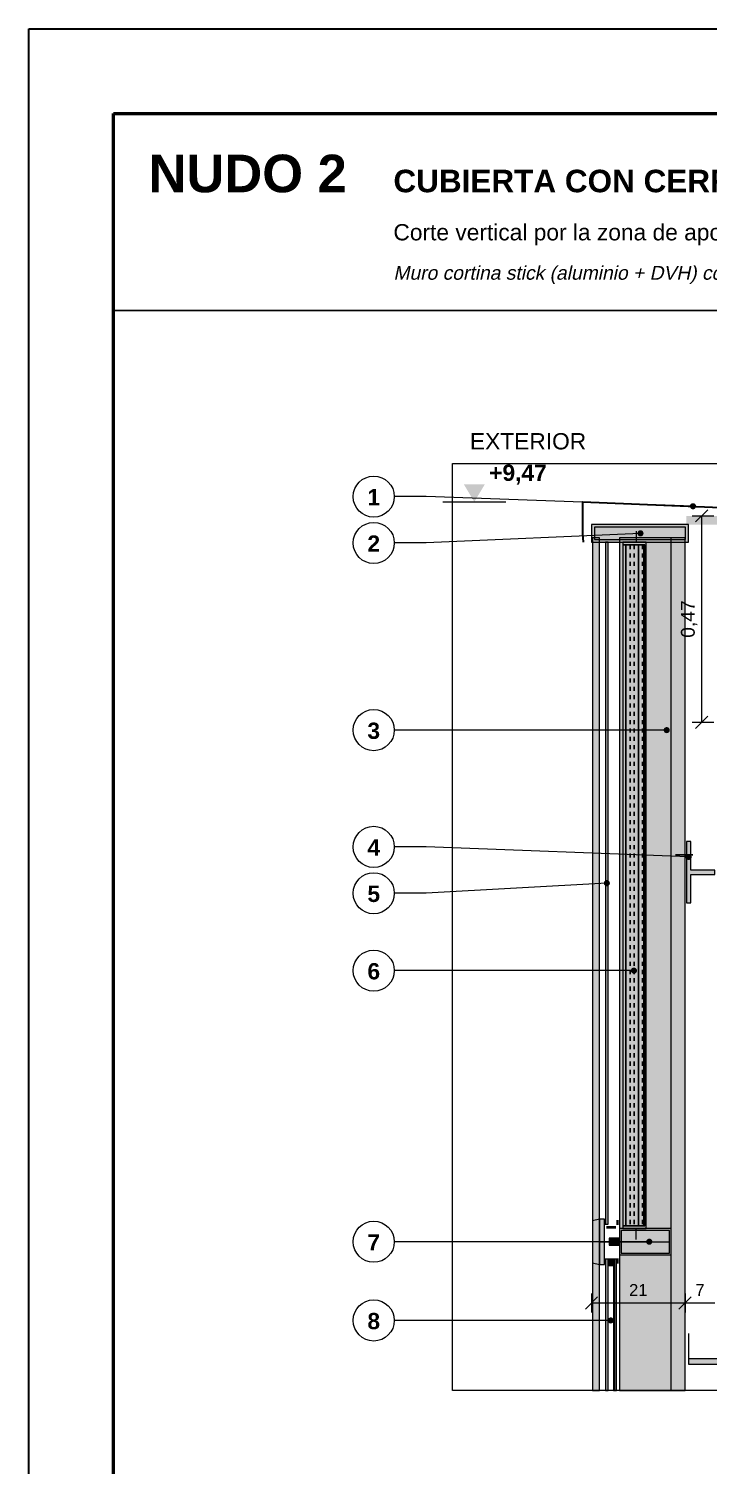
# Model space of a CAD drawing. Header units: millimetres. Extents: x 6 to 4194, y 6 to 5934.
# Drawn here: x 6 to 1560, y 2649 to 5934 of the extents above; entities that cross this region are included whole.
import ezdxf
from ezdxf.enums import TextEntityAlignment as Align

# ---------------------------------------------------------------- set-up
doc = ezdxf.new("R2010")
doc.units = ezdxf.units.MM
doc.header["$LTSCALE"] = 20
for name, color, linetype in [('A-ACERO', 250, 'Continuous'), ('A-AISLACION-LANA', 40, 'Continuous'), ('A-ALUMINIO', 253, 'Continuous'), ('A-CONTORNOS', 7, 'Continuous'), ('A-NEOPRENO-SELLADORES', 7, 'Continuous'), ('A-VIDRIO', 4, 'Continuous'), ('A-VISTA', 8, 'Continuous'), ('X-COTAS', 3, 'Continuous'), ('X-MARCO', 7, 'Continuous'), ('X-NIVELES', 7, 'Continuous'), ('X-REFERENCIAS', 1, 'Continuous'), ('X-TEXTOS', 7, 'Continuous')]:
    doc.layers.add(name, color=color, linetype=linetype)
doc.styles.add('ARIAL', font='arial.ttf')
doc.styles.add('ARIAL-B', font='arialbd.ttf')

msp = doc.modelspace()

# ---------------------------------------------------------------- hatches: boundary and pattern name
at = {"layer": 'A-ACERO', "true_color": 0x3b3b3b}
h = msp.add_hatch(color=250, dxfattribs=at)
h.dxf.hatch_style = 1
h.paths.add_polyline_path([(1365, 3190), (1418, 3190), (1418, 4760), (1365, 4760), (1365, 4754), (1412, 4754), (1412, 3196), (1365, 3196)])
h = msp.add_hatch(color=250, dxfattribs=at)
h.dxf.hatch_style = 1
h.paths.add_polyline_path([(1510, 3935), (1520, 3935), (1520, 4000), (1575, 4000), (1575, 4010), (1520, 4010), (1520, 4075), (1510, 4075)])
at = {"layer": 'A-ACERO', "true_color": 0x333333}
h = msp.add_hatch(color=250, dxfattribs=at)
h.dxf.hatch_style = 1
h.paths.add_polyline_path([(1327, 3190), (1349, 3190), (1349, 3196), (1327, 3196)])
at = {"layer": 'A-AISLACION-LANA'}
h = msp.add_hatch(dxfattribs=at)
h.set_pattern_fill('INSUL', color=256, scale=3, angle=90)
h.paths.add_polyline_path([(1365, 3196), (1415, 3196), (1415, 4754), (1365, 4754)])
at = {"layer": 'A-ALUMINIO', "true_color": 0x9aa3ab}
h = msp.add_hatch(color=253, dxfattribs=at)
h.dxf.hatch_style = 1
h.paths.add_polyline_path([(1293, 4760), (1515, 4760), (1515, 4800), (1293, 4800)])
at = {"layer": 'A-ALUMINIO', "true_color": 0xb9c0c6}
h = msp.add_hatch(color=9, dxfattribs=at)
h.dxf.hatch_style = 1
h.paths.add_polyline_path([(1295, 3112), (1311, 3108), (1311, 3212), (1295, 3208)])
at = {"layer": 'A-ALUMINIO', "true_color": 0x9aa3ab}
h = msp.add_hatch(color=253, dxfattribs=at)
h.dxf.hatch_style = 1
h.paths.add_polyline_path([(1311, 3108), (1323, 3108), (1323, 3212), (1311, 3212)])
h = msp.add_hatch(color=253, dxfattribs=at)
h.dxf.hatch_style = 1
h.paths.add_polyline_path([(1357, 3130), (1475, 3130), (1475, 3190), (1357, 3190)])
h = msp.add_hatch(color=253, dxfattribs=at)
h.dxf.hatch_style = 1
h.paths.add_polyline_path([(1333, 3152), (1357, 3152), (1357, 3168), (1333, 3168)])
h = msp.add_hatch(color=253, dxfattribs=at)
h.dxf.hatch_style = 1
h.paths.add_polyline_path([(1331, 3106), (1343, 3106), (1343, 3120), (1331, 3120)])
at = {"layer": 'A-NEOPRENO-SELLADORES', "true_color": 0x222222}
h = msp.add_hatch(color=250, dxfattribs=at)
h.dxf.hatch_style = 1
h.paths.add_polyline_path([(1510, 4800), (1585, 4800), (1585, 4820), (1510, 4820)])
at = {"layer": 'A-NEOPRENO-SELLADORES', "true_color": 0x111111}
h = msp.add_hatch(color=250, dxfattribs=at)
h.dxf.hatch_style = 1
h.paths.add_polyline_path([(1323, 3198), (1325, 3198), (1325, 3210), (1323, 3210)])
h = msp.add_hatch(color=250, dxfattribs=at)
h.dxf.hatch_style = 1
h.paths.add_polyline_path([(1350, 3198), (1355, 3198), (1355, 3210), (1350, 3210)])
h = msp.add_hatch(color=250, dxfattribs=at)
h.dxf.hatch_style = 1
h.paths.add_polyline_path([(1323, 3110), (1325, 3110), (1325, 3122), (1323, 3122)])
h = msp.add_hatch(color=250, dxfattribs=at)
h.dxf.hatch_style = 1
h.paths.add_polyline_path([(1350, 3110), (1355, 3110), (1355, 3122), (1350, 3122)])
h = msp.add_hatch(color=250, dxfattribs=at)
h.dxf.hatch_style = 1
h.paths.add_polyline_path([(1331, 3116), (1343, 3116), (1343, 3120), (1331, 3120)])
at = {"layer": 'A-VIDRIO', "true_color": 0x6f8796}
h = msp.add_hatch(color=252, dxfattribs=at)
h.dxf.hatch_style = 1
h.paths.add_polyline_path([(1325, 3200), (1331, 3200), (1331, 4760), (1325, 4760)])
at = {"layer": 'A-VIDRIO', "true_color": 0xbfe3f0}
h = msp.add_hatch(color=254, dxfattribs=at)
h.dxf.hatch_style = 1
h.paths.add_polyline_path([(1325, 2820), (1331, 2820), (1331, 3120), (1325, 3120)])
h = msp.add_hatch(color=254, dxfattribs=at)
h.dxf.hatch_style = 1
h.paths.add_polyline_path([(1343, 2820), (1350, 2820), (1350, 3120), (1343, 3120)])
at = {"layer": 'A-VISTA', "true_color": 0xe9ecee}
h = msp.add_hatch(color=7, dxfattribs=at)
h.dxf.hatch_style = 1
h.paths.add_polyline_path([(1295, 2820), (1311, 2820), (1311, 4770), (1295, 4770)])
at = {"layer": 'A-VISTA', "true_color": 0xe3e7ea}
h = msp.add_hatch(color=254, dxfattribs=at)
h.dxf.hatch_style = 1
h.paths.add_polyline_path([(1357, 2820), (1507, 2820), (1507, 4770), (1357, 4770)])
at = {"layer": 'A-VISTA', "true_color": 0xf2f2f2}
h = msp.add_hatch(color=7, dxfattribs=at)
h.dxf.hatch_style = 1
h.paths.add_polyline_path([(1515, 2880), (3225, 2880), (3225, 2892.5), (1515, 2892.5)])
at = {"layer": 'X-NIVELES'}
h = msp.add_hatch(color=7, dxfattribs=at)
h.dxf.hatch_style = 1
h.paths.add_polyline_path([(1025, 4852), (1001, 4892), (1049, 4892)])
at = {"layer": 'X-REFERENCIAS'}
h = msp.add_hatch(color=7, dxfattribs=at)
h.dxf.hatch_style = 1
h.paths.add_polyline_path([(1532, 4842), (1531.7, 4844.2), (1530.7, 4846.1), (1529.1, 4847.7), (1527.2, 4848.7), (1525, 4849), (1522.8, 4848.7), (1520.9, 4847.7), (1519.3, 4846.1), (1518.3, 4844.2), (1518, 4842), (1518.3, 4839.8), (1519.3, 4837.9), (1520.9, 4836.3), (1522.8, 4835.3), (1525, 4835), (1527.2, 4835.3), (1529.1, 4836.3), (1530.7, 4837.9), (1531.7, 4839.8)])
h = msp.add_hatch(color=7, dxfattribs=at)
h.dxf.hatch_style = 1
h.paths.add_polyline_path([(1412, 4780), (1411.7, 4782.2), (1410.7, 4784.1), (1409.1, 4785.7), (1407.2, 4786.7), (1405, 4787), (1402.8, 4786.7), (1400.9, 4785.7), (1399.3, 4784.1), (1398.3, 4782.2), (1398, 4780), (1398.3, 4777.8), (1399.3, 4775.9), (1400.9, 4774.3), (1402.8, 4773.3), (1405, 4773), (1407.2, 4773.3), (1409.1, 4774.3), (1410.7, 4775.9), (1411.7, 4777.8)])
h = msp.add_hatch(color=7, dxfattribs=at)
h.dxf.hatch_style = 1
h.paths.add_polyline_path([(1472, 4330), (1471.7, 4332.2), (1470.7, 4334.1), (1469.1, 4335.7), (1467.2, 4336.7), (1465, 4337), (1462.8, 4336.7), (1460.9, 4335.7), (1459.3, 4334.1), (1458.3, 4332.2), (1458, 4330), (1458.3, 4327.8), (1459.3, 4325.9), (1460.9, 4324.3), (1462.8, 4323.3), (1465, 4323), (1467.2, 4323.3), (1469.1, 4324.3), (1470.7, 4325.9), (1471.7, 4327.8)])
h = msp.add_hatch(color=7, dxfattribs=at)
h.dxf.hatch_style = 1
h.paths.add_polyline_path([(1522, 4040), (1521.7, 4042.2), (1520.7, 4044.1), (1519.1, 4045.7), (1517.2, 4046.7), (1515, 4047), (1512.8, 4046.7), (1510.9, 4045.7), (1509.3, 4044.1), (1508.3, 4042.2), (1508, 4040), (1508.3, 4037.8), (1509.3, 4035.9), (1510.9, 4034.3), (1512.8, 4033.3), (1515, 4033), (1517.2, 4033.3), (1519.1, 4034.3), (1520.7, 4035.9), (1521.7, 4037.8)])
h = msp.add_hatch(color=7, dxfattribs=at)
h.dxf.hatch_style = 1
h.paths.add_polyline_path([(1335, 3980), (1334.7, 3982.2), (1333.7, 3984.1), (1332.1, 3985.7), (1330.2, 3986.7), (1328, 3987), (1325.8, 3986.7), (1323.9, 3985.7), (1322.3, 3984.1), (1321.3, 3982.2), (1321, 3980), (1321.3, 3977.8), (1322.3, 3975.9), (1323.9, 3974.3), (1325.8, 3973.3), (1328, 3973), (1330.2, 3973.3), (1332.1, 3974.3), (1333.7, 3975.9), (1334.7, 3977.8)])
h = msp.add_hatch(color=7, dxfattribs=at)
h.dxf.hatch_style = 1
h.paths.add_polyline_path([(1397, 3780), (1396.7, 3782.2), (1395.7, 3784.1), (1394.1, 3785.7), (1392.2, 3786.7), (1390, 3787), (1387.8, 3786.7), (1385.9, 3785.7), (1384.3, 3784.1), (1383.3, 3782.2), (1383, 3780), (1383.3, 3777.8), (1384.3, 3775.9), (1385.9, 3774.3), (1387.8, 3773.3), (1390, 3773), (1392.2, 3773.3), (1394.1, 3774.3), (1395.7, 3775.9), (1396.7, 3777.8)])
h = msp.add_hatch(color=7, dxfattribs=at)
h.dxf.hatch_style = 1
h.paths.add_polyline_path([(1432, 3160), (1431.7, 3162.2), (1430.7, 3164.1), (1429.1, 3165.7), (1427.2, 3166.7), (1425, 3167), (1422.8, 3166.7), (1420.9, 3165.7), (1419.3, 3164.1), (1418.3, 3162.2), (1418, 3160), (1418.3, 3157.8), (1419.3, 3155.9), (1420.9, 3154.3), (1422.8, 3153.3), (1425, 3153), (1427.2, 3153.3), (1429.1, 3154.3), (1430.7, 3155.9), (1431.7, 3157.8)])
h = msp.add_hatch(color=7, dxfattribs=at)
h.dxf.hatch_style = 1
h.paths.add_polyline_path([(1344, 2980), (1343.7, 2982.2), (1342.7, 2984.1), (1341.1, 2985.7), (1339.2, 2986.7), (1337, 2987), (1334.8, 2986.7), (1332.9, 2985.7), (1331.3, 2984.1), (1330.3, 2982.2), (1330, 2980), (1330.3, 2977.8), (1331.3, 2975.9), (1332.9, 2974.3), (1334.8, 2973.3), (1337, 2973), (1339.2, 2973.3), (1341.1, 2974.3), (1342.7, 2975.9), (1343.7, 2977.8)])

# ---------------------------------------------------------------- linework, layer by layer
at = {"layer": 'A-CONTORNOS', "lineweight": 30}
msp.add_lwpolyline([(1275, 4760), (1273, 4780), (1273, 4852), (1755, 4832), (1755, 4775), (1761, 4760)], dxfattribs=at)
at = {"layer": 'A-CONTORNOS', "lineweight": 18}
for points in [[(1293, 4760), (1515, 4760), (1515, 4800), (1293, 4800)], [(1325, 3200), (1331, 3200), (1331, 4760), (1325, 4760)], [(1365, 3196), (1415, 3196), (1415, 4754), (1365, 4754)], [(1357, 3130), (1475, 3130), (1475, 3190), (1357, 3190)], [(1325, 2820), (1331, 2820), (1331, 3120), (1325, 3120)], [(1343, 2820), (1350, 2820), (1350, 3120), (1343, 3120)], [(1515, 2880), (3225, 2880), (3225, 2892.5), (1515, 2892.5)]]:
    msp.add_lwpolyline(points, close=True, dxfattribs=at)
at = {"layer": 'A-CONTORNOS', "lineweight": 13}
for points in [[(1300, 4766), (1508, 4766), (1508, 4794), (1300, 4794)], [(1365, 3190), (1418, 3190), (1418, 4760), (1365, 4760), (1365, 4754), (1412, 4754), (1412, 3196), (1365, 3196)], [(1510, 3935), (1520, 3935), (1520, 4000), (1575, 4000), (1575, 4010), (1520, 4010), (1520, 4075), (1510, 4075)], [(1295, 3112), (1311, 3108), (1311, 3212), (1295, 3208)], [(1311, 3108), (1323, 3108), (1323, 3212), (1311, 3212)], [(1333, 3152), (1357, 3152), (1357, 3168), (1333, 3168)], [(1361, 3134), (1471, 3134), (1471, 3186), (1361, 3186)], [(1331, 3106), (1343, 3106), (1343, 3120), (1331, 3120)]]:
    msp.add_lwpolyline(points, close=True, dxfattribs=at)
for points in [[(1395, 4785), (1395, 4760)], [(1475, 2820), (1475, 4770)], [(1395, 3165), (1395, 3190)], [(1311, 3160), (1395, 3160)], [(1361, 3160), (1471, 3160)], [(1346.5, 2820), (1346.5, 3120)]]:
    msp.add_lwpolyline(points, dxfattribs=at)
at = {"layer": 'A-CONTORNOS', "lineweight": 25}
msp.add_lwpolyline([(1485, 4045), (1525, 4045)], dxfattribs=at)
at = {"layer": 'A-CONTORNOS', "lineweight": 18}
msp.add_lwpolyline([(1515, 2950), (1515, 2880), (1555, 2880)], dxfattribs=at)
at = {"layer": 'A-VISTA', "lineweight": 13}
for points in [[(1295, 2820), (1311, 2820), (1311, 4770), (1295, 4770)], [(1357, 2820), (1507, 2820), (1507, 4770), (1357, 4770)]]:
    msp.add_lwpolyline(points, close=True, dxfattribs=at)
at = {"layer": 'X-COTAS', "lineweight": 25}
for points in [[(1531, 4806), (1559, 4834)], [(1531, 4334), (1559, 4362)], [(1279, 3006), (1307, 3034)], [(1493, 3006), (1521, 3034)], [(1493, 3006), (1521, 3034)]]:
    msp.add_lwpolyline(points, dxfattribs=at)
at = {"layer": 'X-COTAS', "lineweight": 13}
for points in [[(1523, 4820), (1573, 4820)], [(1545, 4348), (1545, 4820)], [(1523, 4348), (1573, 4348)], [(1293, 3042), (1293, 2998)], [(1507, 3042), (1507, 2998)], [(1507, 3042), (1507, 2998)], [(1293, 3020), (1507, 3020)], [(1507, 3020), (1575, 3020)]]:
    msp.add_lwpolyline(points, dxfattribs=at)
at = {"layer": 'X-MARCO', "lineweight": 30}
msp.add_lwpolyline([(6, 5934), (4194, 5934), (4194, 6), (6, 6)], close=True, dxfattribs=at)
at = {"layer": 'X-MARCO', "lineweight": 50}
msp.add_lwpolyline([(200, 5740), (4000, 5740), (4000, 200), (200, 200)], close=True, dxfattribs=at)
at = {"layer": 'X-NIVELES', "lineweight": 13}
msp.add_lwpolyline([(953, 4852), (1097, 4852)], dxfattribs=at)
at = {"layer": 'X-REFERENCIAS', "lineweight": 13}
for points in [[(1525, 4842), (915, 4864), (842, 4864)], [(1405, 4780), (915, 4758), (842, 4758)], [(1465, 4330), (915, 4330), (842, 4330)], [(1515, 4040), (915, 4063), (842, 4063)], [(1328, 3980), (915, 3957), (842, 3957)], [(1390, 3780), (915, 3780), (842, 3780)], [(1425, 3160), (915, 3160), (842, 3160)], [(1337, 2980), (915, 2980), (842, 2980)]]:
    msp.add_lwpolyline(points, dxfattribs=at)
at = {"layer": 'X-REFERENCIAS', "lineweight": 18}
for centre in [(795, 4864), (795, 4758), (795, 4330), (795, 4063), (795, 3957), (795, 3780), (795, 3160), (795, 2980)]:
    msp.add_circle(centre, 47, dxfattribs=at)
at = {"layer": 'X-TEXTOS', "lineweight": 25}
msp.add_lwpolyline([(200, 5290), (4000, 5290)], dxfattribs=at)
at = {"layer": 'X-TEXTOS', "lineweight": 13}
msp.add_lwpolyline([(975, 4940), (3225, 4940), (3225, 2820), (975, 2820)], close=True, dxfattribs=at)

# ---------------------------------------------------------------- texts
at = {"layer": 'X-COTAS', "style": 'ARIAL'}
msp.add_text('0,47', height=31.5, rotation=90, dxfattribs=at).set_placement((1529, 4584), align=Align.CENTER)
for s, height, p in [('21', 27.21, (1400, 3036)), ('7', 27.2, (1541, 3036))]:
    msp.add_text(s, height=height, dxfattribs=at).set_placement(p, align=Align.CENTER)
at = {"layer": 'X-NIVELES', "style": 'ARIAL-B'}
msp.add_text('+9,47', height=37.23, dxfattribs=at).set_placement((1059, 4900))
at = {"layer": 'X-REFERENCIAS', "style": 'ARIAL-B'}
for s, p in [('1', (795, 4844)), ('2', (795, 4738)), ('3', (795, 4310)), ('4', (795, 4043)), ('5', (795, 3937)), ('6', (795, 3760)), ('7', (795, 3140)), ('8', (795, 2960))]:
    msp.add_text(s, height=37.2, dxfattribs=at).set_placement(p, align=Align.CENTER)
at = {"layer": 'X-TEXTOS'}
for s, height, style, p in [('NUDO 2', 85.92, 'ARIAL-B', (280, 5560)), ('CUBIERTA CON CERRAMIENTO EXTERIOR VIDRIADO', 51.552, 'ARIAL-B', (840, 5560)), ('Corte vertical por la zona de apoyo de la viga VL · ESCALA 1:20', 37.232, 'ARIAL', (840, 5450)), ('EXTERIOR', 37.23, 'ARIAL', (1015, 4972))]:
    msp.add_text(s, height=height, dxfattribs=dict(at, style=style)).set_placement(p)
at = {"layer": 'X-TEXTOS', "style": 'ARIAL', "oblique": 12}
msp.add_text('Muro cortina stick (aluminio + DVH) colgado de la estructura · zócalo H°A in situ · VL + viga L + losa TT', height=31.504, dxfattribs=at).set_placement((840, 5360))

doc.saveas('drawing.dxf')
